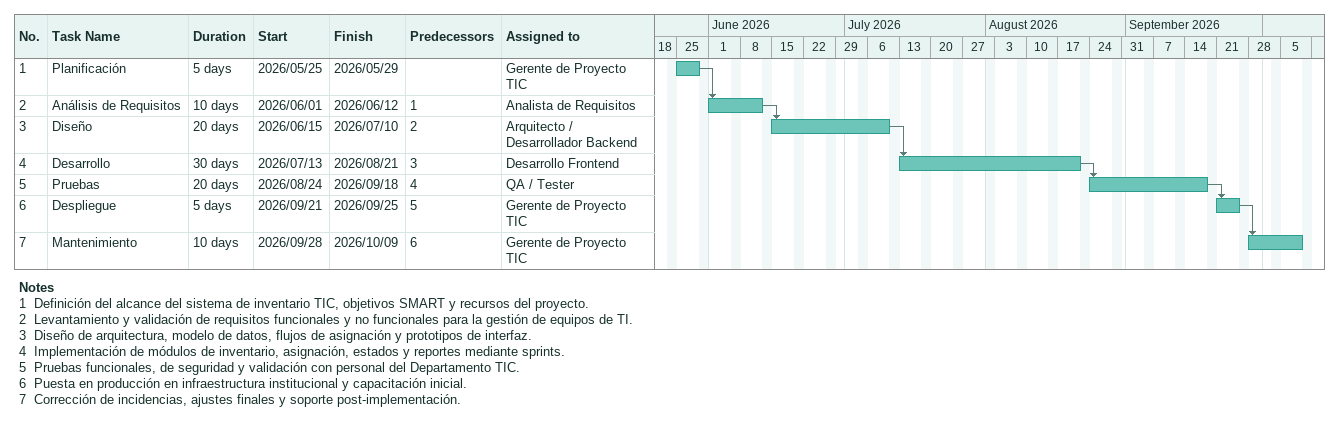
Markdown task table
| ID | Task | Duration | Start | Finish | Predecessors | Resources |
|---|---|---|---|---|---|---|
| 1 | Planificación | 5d | 2026-05-25 | 2026-05-29 |  | Gerente de Proyecto TIC |
| 2 | Análisis de Requisitos | 10d | 2026-06-01 | 2026-06-12 | 1 | Analista de Requisitos |
| 3 | Diseño | 20d | 2026-06-15 | 2026-07-10 | 2 | Arquitecto / Desarrollador Backend |
| 4 | Desarrollo | 30d | 2026-07-13 | 2026-08-21 | 3 | Desarrollo Frontend |
| 5 | Pruebas | 20d | 2026-08-24 | 2026-09-18 | 4 | QA / Tester |
| 6 | Despliegue | 5d | 2026-09-21 | 2026-09-25 | 5 | Gerente de Proyecto TIC |
| 7 | Mantenimiento | 10d | 2026-09-28 | 2026-10-09 | 6 | Gerente de Proyecto TIC |

Notes
- 1: Definición del alcance del sistema de inventario TIC, objetivos SMART y recursos del proyecto.
- 2: Levantamiento y validación de requisitos funcionales y no funcionales para la gestión de equipos de TI.
- 3: Diseño de arquitectura, modelo de datos, flujos de asignación y prototipos de interfaz.
- 4: Implementación de módulos de inventario, asignación, estados y reportes mediante sprints.
- 5: Pruebas funcionales, de seguridad y validación con personal del Departamento TIC.
- 6: Puesta en producción en infraestructura institucional y capacitación inicial.
- 7: Corrección de incidencias, ajustes finales y soporte post-implementación.
